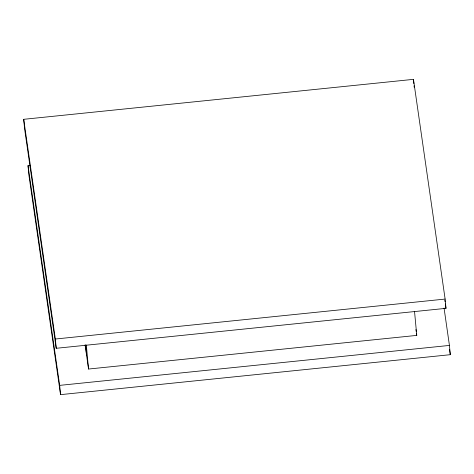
<?xml version="1.0" encoding="UTF-8"?>
<svg xmlns="http://www.w3.org/2000/svg" width="474" height="474" viewBox="0 0 474 474"><rect width="100%" height="100%" fill="white"/><g stroke="black" fill="none" stroke-linecap="round" stroke-linejoin="round"><path stroke-width="0.71" d="M23.7 119.312L413.458 79.354L445.122 299.07L445.987 308.337L56.222 348.295L24.565 128.578L23.7 119.312L55.363 339.023L56.222 348.295M444.055 308.07L449.435 345.422L450.3 354.688L60.542 394.646L28.878 174.93L28.013 165.663L30.223 165.432M55.363 339.023L445.122 299.07M85.065 344.871L88.549 369.039L416.764 335.391L414.531 311.4M28.013 165.663L59.677 385.374L449.435 345.422M444.825 300.285L445.033 301.748M445.353 303.947L445.987 308.337M449.559 349.563L450.3 354.688M415.923 329.531L416.237 331.729M416.45 333.192L416.764 335.391M413.458 79.354L413.855 83.631M414.057 85.776L414.187 87.198M86.315 345.042L88.549 369.039M85.634 344.948L86.647 355.856M59.677 385.374L60.542 394.646"/></g></svg>
